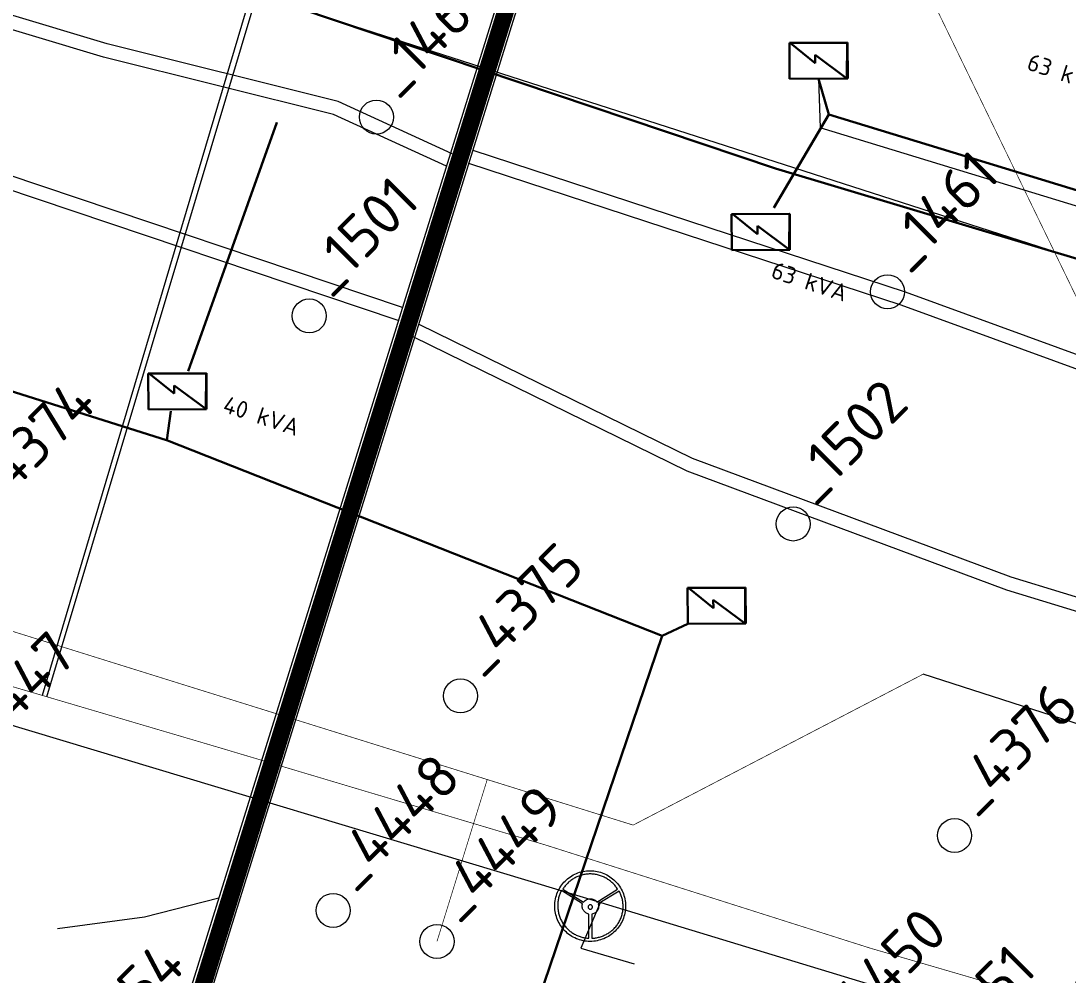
# Model space of a CAD drawing. Header units: millimetres. Extents: x 519 to 9564855, y -810 to 5021775.
# Drawn here: x 9536424 to 9536731.5, y 4998457.5 to 4998737.7 of the extents above; entities that cross this region are included whole.
import ezdxf

# ---------------------------------------------------------------- set-up
doc = ezdxf.new("R2010")
doc.units = ezdxf.units.MM
doc.header["$LTSCALE"] = 2
doc.header["$MEASUREMENT"] = 0
doc.linetypes.add('92051501$0$GROUND2', pattern=[35, 25, -10])
doc.linetypes.add('НЕПРЕРЫВНАЯ_ЛИНИЯ', pattern=[0])
for name, color, linetype in [('OilColl&Flowlines', 3, 'Continuous'), ('OLD WELLS(dr.bfr2000)', 24, 'Continuous'), ('ROAD_FIELD', 255, '92051501$0$GROUND2'), ('ROAD_GROUND', 9, 'Continuous')]:
    doc.layers.add(name, color=color, linetype=linetype)
for name, color, linetype, lineweight in [('SteamInjInfrastructure', 25, 'Continuous', 100), ('Электро', 1, 'Continuous', 30), ('Электроснаб', 1, 'Continuous', 18), ('Электроснабжене', 1, 'Continuous', 18)]:
    doc.layers.add(name, color=color, linetype=linetype, lineweight=lineweight)
doc.styles.add('92051501$0$STANDARD', font='simplex.shx')
doc.styles.add('Elect', font='isocpeur.ttf')
doc.styles.get("Standard").update_dxf_attribs({"font": 'isocpeur.ttf', "width": 0.5})
doc.linetypes.add('STM_LINE', pattern='A,0.5,-0.2,["S",92051501$0$STANDARD,S=0.1,R=0,X=-0.1,Y=-0.05],-0.05', length=0.75)
doc.linetypes.add('WTR_LINE', pattern='A,0.5,-0.2,["W",92051501$0$STANDARD,S=0.1,R=0,X=-0.1,Y=-0.05],-0.05', length=0.75)

msp = doc.modelspace()

# ---------------------------------------------------------------- linework, layer by layer
at = {"color": 5, "linetype": 'WTR_LINE', "lineweight": 0, "ltscale": 20}
for p, q in [((9536431.64963, 4998539.23295), (9536529.27572, 4998865.69129)), ((9536506.65587, 4998796.52124), (9536430.20938, 4998539.65219))]:
    msp.add_line(p, q, dxfattribs=at)
at = {"color": 5, "linetype": 'WTR_LINE', "lineweight": 0, "ltscale": 20, "const_width": 0.2}
msp.add_lwpolyline([(9536769.45, 4998437.42), (9536673.44, 4998465.42), (9536578.07, 4998495.72), (9536482.23, 4998524.33), (9536386.3, 4998552.62), (9536290.44, 4998581.15), (9536194.88, 4998610.76), (9536099.19, 4998639.91), (9536004.23, 4998671.67), (9535909.25, 4998703.38), (9535814.65, 4998736.46), (9535719.81, 4998768.66), (9535624.2, 4998798.1), (9535528.94, 4998828.78), (9535412.82, 4998866.08), (9535414.24, 4998871.19), (9535344.81, 4998893.18), (9535249.48, 4998923.38), (9535154.26, 4998953.94), (9535059.25, 4998985.18), (9534963.71, 4999014.73), (9534868.6, 4999045.64)], dxfattribs=at)
at = {"layer": 'OilColl&Flowlines', "lineweight": 0, "ltscale": 50}
msp.add_line((9536755.58106, 4998524.39846), (9536688.96127, 4998545.88806), dxfattribs=at)
at = {"layer": 'OilColl&Flowlines', "lineweight": 0}
msp.add_lwpolyline([(9536849.17394, 4998630.74739), (9536151.67459, 4998855.45405)], dxfattribs=at)
at = {"layer": 'OilColl&Flowlines', "lineweight": 0, "ltscale": 50, "const_width": 0.2}
for points in [[(9536731.6215, 4998448.45216), (9536771.92415, 4998578.34326), (9536678.54347, 4998770.89468), (9536701.35142, 4998844.81242)], [(9536688.96127, 4998545.88806), (9536603.80597, 4998501.56452), (9535792.34994, 4998754.93432)], [(9536546.2, 4998467.4), (9536560.95233, 4998514.94518), (9536560.95233, 4998514.94518), (9536560.95233, 4998514.94518)]]:
    msp.add_lwpolyline(points, dxfattribs=at)
at = {"layer": 'OLD WELLS(dr.bfr2000)', "lineweight": 0}
for centre in [(9536528.4, 4998709.5), (9536678.5, 4998658.2), (9536508.7, 4998651.1), (9536650.8, 4998590), (9536553.1, 4998539.5), (9536698.2, 4998498.5), (9536515.7, 4998476.5), (9536546.2, 4998467.4)]:
    msp.add_circle(centre, 5, dxfattribs=at)
at = {"layer": 'ROAD_FIELD', "lineweight": 0, "flags": 128}
msp.add_lwpolyline([(9536085.65285, 4998472.6109), (9536262.029, 4998461.004), (9536320.5, 4998461.001), (9536394.37621, 4998465.84952), (9536460.347, 4998474.612), (9536482.16848, 4998480.17333)], dxfattribs=at)
at = {"layer": 'ROAD_GROUND', "color": 8, "lineweight": 0, "const_width": 5}
msp.add_lwpolyline([(9536429.65617, 4998300.63449), (9536573.57172, 4998763.84392), (9536736.2056, 4999281.54979)], dxfattribs=at)
at = {"layer": 'ROAD_GROUND', "lineweight": 0}
for points in [[(9536436.31262, 4998312.59762), (9536576.437, 4998762.955), (9536657.037, 4999022.755)], [(9536550.68935, 4998698.67657), (9536517.14351, 4998714.05618), (9536449.32948, 4998730.99886), (9536389.88939, 4998748.93158), (9536328.89098, 4998772.1192), (9536276.37587, 4998793.86126), (9536234.47213, 4998810.56642), (9536177.53344, 4998820.733), (9536129.81305, 4998844.1662), (9536002.44911, 4998872.74853), (9535936.11277, 4998896.69996), (9535697.45964, 4998976.27686)], [(9536549.02233, 4998695.04049), (9536515.81387, 4998710.26542), (9536448.26641, 4998727.1415), (9536388.59947, 4998745.14267), (9536327.41494, 4998768.40104), (9536274.89461, 4998790.14563), (9536233.36867, 4998806.70018), (9536176.27589, 4998816.89428), (9536128.47507, 4998840.36698), (9536001.32751, 4998868.90075), (9535934.84749, 4998892.90535), (9535693.7251, 4998973.3056)], [(9536429.92232, 4998312.25505), (9536569.86409, 4998762.02554)], [(9537246.28835, 4998479.36404), (9537111.16669, 4998523.05271), (9536985.60301, 4998564.17684), (9536886.20172, 4998593.76937), (9536773.41785, 4998625.37086), (9536683.78849, 4998658.03845), (9536556.8115, 4998699.67425)], [(9537245.05776, 4998475.55804), (9537109.9289, 4998519.24904), (9536984.40962, 4998560.35862), (9536885.1225, 4998589.91771), (9536772.19158, 4998621.56041), (9536682.48011, 4998654.25792), (9536555.56519, 4998695.87337)], [(9536536.11638, 4998653.56097), (9536419.6412, 4998692.73388)], [(9536534.84128, 4998649.76964), (9536418.3661, 4998688.94255)], [(9536540.86992, 4998648.64302), (9536621.15058, 4998609.29388), (9536714.7013, 4998574.45099), (9536883.7923, 4998522.75471), (9537028.6374, 4998473.55493), (9537111.94851, 4998445.9571), (9537214.41628, 4998404.28051)], [(9536539.10944, 4998645.05126), (9536619.56839, 4998605.61473), (9536713.41736, 4998570.66077), (9536882.56402, 4998518.94746), (9537027.37957, 4998469.75785), (9537110.56456, 4998442.20179), (9537212.90925, 4998400.57526)]]:
    msp.add_lwpolyline(points, dxfattribs=at)
at = {"layer": 'SteamInjInfrastructure', "color": 6, "linetype": 'STM_LINE', "lineweight": 0, "ltscale": 15}
for p, q in [((9536592.18592, 4998479.38252, 0), (9536324.48887, 4998559.9923, 0)), ((9536586.66311, 4998487.14672), (9536587.13052, 4998487.35446)), ((9536587.13052, 4998487.35446), (9536587.59792, 4998487.54142)), ((9536587.59792, 4998487.54142), (9536588.08609, 4998487.70761)), ((9536588.08609, 4998487.70761), (9536588.57427, 4998487.84263)), ((9536588.57427, 4998487.84263), (9536589.08322, 4998487.96728)), ((9536589.08322, 4998487.96728), (9536589.59217, 4998488.05037)), ((9536589.59217, 4998488.05037), (9536590.1115, 4998488.12308)), ((9536590.1115, 4998488.12308), (9536590.64122, 4998488.16462)), ((9536590.64122, 4998488.16462), (9536591.18133, 4998488.17501)), ((9536591.18133, 4998488.17501), (9536591.71105, 4998488.16462)), ((9536591.71105, 4998488.16462), (9536592.23039, 4998488.12308)), ((9536592.23039, 4998488.12308), (9536592.74973, 4998488.05037)), ((9536592.74973, 4998488.05037), (9536593.25867, 4998487.96728)), ((9536593.25867, 4998487.96728), (9536593.75724, 4998487.84263)), ((9536593.75724, 4998487.84263), (9536594.24541, 4998487.70761)), ((9536594.24541, 4998487.70761), (9536594.73359, 4998487.54142)), ((9536594.73359, 4998487.54142), (9536595.20099, 4998487.35446)), ((9536595.20099, 4998487.35446), (9536595.658, 4998487.14672)), ((9536582.85119, 4998483.99955), (9536583.15241, 4998484.39425)), ((9536583.15241, 4998484.39425), (9536583.48478, 4998484.76817)), ((9536583.48478, 4998484.76817), (9536583.82754, 4998485.1317)), ((9536583.82754, 4998485.1317), (9536584.19108, 4998485.47446)), ((9536584.19108, 4998485.47446), (9536584.565, 4998485.79645)), ((9536584.41024, 4998484.35055, 0), (9536584.21288, 4998484.14283, 0)), ((9536584.61798, 4998484.55828, 0), (9536584.41024, 4998484.35055, 0)), ((9536584.565, 4998485.79645), (9536584.95969, 4998486.10805)), ((9536584.83611, 4998484.76601, 0), (9536584.61798, 4998484.55828, 0)), ((9536585.05423, 4998484.95296, 0), (9536584.83611, 4998484.76601, 0)), ((9536584.95969, 4998486.10805), (9536585.36477, 4998486.39888)), ((9536585.28275, 4998485.13991, 0), (9536585.05423, 4998484.95296, 0)), ((9536585.51126, 4998485.32687, 0), (9536585.28275, 4998485.13991, 0)), ((9536585.36477, 4998486.39888), (9536585.78024, 4998486.66894)), ((9536585.75016, 4998485.49304, 0), (9536585.51126, 4998485.32687, 0)), ((9536585.99945, 4998485.65922, 0), (9536585.75016, 4998485.49304, 0)), ((9536585.78024, 4998486.66894), (9536586.21648, 4998486.91822)), ((9536586.24874, 4998485.8254, 0), (9536585.99945, 4998485.65922, 0)), ((9536586.21648, 4998486.91822), (9536586.66311, 4998487.14672)), ((9536586.50841, 4998485.97081, 0), (9536586.24874, 4998485.8254, 0)), ((9536586.76808, 4998486.11621, 0), (9536586.50841, 4998485.97081, 0)), ((9536587.03814, 4998486.25123, 0), (9536586.76808, 4998486.11621, 0)), ((9536587.3082, 4998486.37586, 0), (9536587.03814, 4998486.25123, 0)), ((9536587.57826, 4998486.50049, 0), (9536587.3082, 4998486.37586, 0)), ((9536587.85871, 4998486.61473, 0), (9536587.57826, 4998486.50049, 0)), ((9536588.14954, 4998486.7082, 0), (9536587.85871, 4998486.61473, 0)), ((9536588.42998, 4998486.80167, 0), (9536588.14954, 4998486.7082, 0)), ((9536588.7312, 4998486.89514, 0), (9536588.42998, 4998486.80167, 0)), ((9536589.02203, 4998486.96784, 0), (9536588.7312, 4998486.89514, 0)), ((9536589.32325, 4998487.03015, 0), (9536589.02203, 4998486.96784, 0)), ((9536589.62446, 4998487.08207, 0), (9536589.32325, 4998487.03015, 0)), ((9536589.92568, 4998487.13399, 0), (9536589.62446, 4998487.08207, 0)), ((9536590.23728, 4998487.16514, 0), (9536589.92568, 4998487.13399, 0)), ((9536590.54889, 4998487.19629, 0), (9536590.23728, 4998487.16514, 0)), ((9536590.86049, 4998487.20666, 0), (9536590.54889, 4998487.19629, 0)), ((9536591.17209, 4998487.21704, 0), (9536590.86049, 4998487.20666, 0)), ((9536591.48369, 4998487.20664, 0), (9536591.17209, 4998487.21704, 0)), ((9536591.79529, 4998487.19624, 0), (9536591.48369, 4998487.20664, 0)), ((9536592.10689, 4998487.16507, 0), (9536591.79529, 4998487.19624, 0)), ((9536592.4081, 4998487.1339, 0), (9536592.10689, 4998487.16507, 0)), ((9536592.7197, 4998487.08196, 0), (9536592.4081, 4998487.1339, 0)), ((9536593.02092, 4998487.01962, 0), (9536592.7197, 4998487.08196, 0)), ((9536593.32213, 4998486.95729, 0), (9536593.02092, 4998487.01962, 0)), ((9536593.62334, 4998486.87419, 0), (9536593.32213, 4998486.95729, 0)), ((9536593.91416, 4998486.79108, 0), (9536593.62334, 4998486.87419, 0)), ((9536594.20499, 4998486.69759, 0), (9536593.91416, 4998486.79108, 0)), ((9536594.49581, 4998486.59372, 0), (9536594.20499, 4998486.69759, 0)), ((9536594.77625, 4998486.47945, 0), (9536594.49581, 4998486.59372, 0)), ((9536595.05669, 4998486.3548, 0), (9536594.77625, 4998486.47945, 0)), ((9536595.33712, 4998486.23015, 0), (9536595.05669, 4998486.3548, 0)), ((9536595.60717, 4998486.08473, 0), (9536595.33712, 4998486.23015, 0)), ((9536595.87722, 4998485.9393, 0), (9536595.60717, 4998486.08473, 0)), ((9536595.658, 4998487.14672), (9536596.10463, 4998486.91822)), ((9536596.13688, 4998485.79388, 0), (9536595.87722, 4998485.9393, 0)), ((9536596.10463, 4998486.91822), (9536596.54087, 4998486.66894)), ((9536596.39655, 4998485.62768, 0), (9536596.13688, 4998485.79388, 0)), ((9536596.64582, 4998485.46149, 0), (9536596.39655, 4998485.62768, 0)), ((9536596.54087, 4998486.66894), (9536596.96673, 4998486.39888)), ((9536596.88471, 4998485.2849, 0), (9536596.64582, 4998485.46149, 0)), ((9536597.1236, 4998485.10832, 0), (9536596.88471, 4998485.2849, 0)), ((9536596.96673, 4998486.39888), (9536597.37181, 4998486.10805)), ((9536597.36248, 4998484.92135, 0), (9536597.1236, 4998485.10832, 0)), ((9536597.5806, 4998484.72399, 0), (9536597.36248, 4998484.92135, 0)), ((9536597.37181, 4998486.10805), (9536597.76651, 4998485.79645)), ((9536597.79871, 4998484.52664, 0), (9536597.5806, 4998484.72399, 0)), ((9536597.76651, 4998485.79645), (9536598.14043, 4998485.47446)), ((9536598.00644, 4998484.3189, 0), (9536597.79871, 4998484.52664, 0)), ((9536598.21416, 4998484.11116, 0), (9536598.00644, 4998484.3189, 0)), ((9536598.14043, 4998485.47446), (9536598.50396, 4998485.1317)), ((9536598.50396, 4998485.1317), (9536598.84672, 4998484.76817)), ((9536598.84672, 4998484.76817), (9536599.1791, 4998484.39425)), ((9536599.1791, 4998484.39425), (9536599.4907, 4998483.99955)), ((9536581.26202, 4998480.87315), (9536581.41782, 4998481.35094)), ((9536581.41782, 4998481.35094), (9536581.60479, 4998481.82873)), ((9536581.60479, 4998481.82873), (9536581.81252, 4998482.28574)), ((9536581.81252, 4998482.28574), (9536582.04103, 4998482.73237)), ((9536582.04103, 4998482.73237), (9536582.29031, 4998483.16861)), ((9536582.26953, 4998481.31978), (9536582.16567, 4998481.04973)), ((9536582.3734, 4998481.57945), (9536582.26953, 4998481.31978)), ((9536582.29031, 4998483.16861), (9536582.56036, 4998483.59447)), ((9536582.48766, 4998481.83912), (9536582.3734, 4998481.57945)), ((9536582.6123, 4998482.0884), (9536582.48766, 4998481.83912)), ((9536582.56036, 4998483.59447), (9536582.85119, 4998483.99955)), ((9536582.74732, 4998482.33768), (9536582.6123, 4998482.0884)), ((9536588.94819, 4998478.44266), (9536582.74732, 4998482.33768)), ((9536583.32997, 4998483.00032, 0), (9536583.17416, 4998482.75105, 0)), ((9536583.17416, 4998482.75105, 0), (9536589.26063, 4998478.9389, 0)), ((9536583.48578, 4998483.23921, 0), (9536583.32997, 4998483.00032, 0)), ((9536583.66236, 4998483.46771, 0), (9536583.48578, 4998483.23921, 0)), ((9536583.83894, 4998483.69621, 0), (9536583.66236, 4998483.46771, 0)), ((9536584.02591, 4998483.92471, 0), (9536583.83894, 4998483.69621, 0)), ((9536584.21288, 4998484.14283, 0), (9536584.02591, 4998483.92471, 0)), ((9536593.15565, 4998478.93876, 0), (9536599.2424, 4998482.75046, 0)), ((9536599.73998, 4998482.12994), (9536593.57028, 4998478.44266)), ((9536598.40112, 4998483.89303, 0), (9536598.21416, 4998484.11116, 0)), ((9536598.58807, 4998483.6749, 0), (9536598.40112, 4998483.89303, 0)), ((9536598.76464, 4998483.44639, 0), (9536598.58807, 4998483.6749, 0)), ((9536598.93081, 4998483.21787, 0), (9536598.76464, 4998483.44639, 0)), ((9536599.09699, 4998482.98936, 0), (9536598.93081, 4998483.21787, 0)), ((9536599.2424, 4998482.75046, 0), (9536599.09699, 4998482.98936, 0)), ((9536599.4907, 4998483.99955), (9536599.78153, 4998483.59447)), ((9536599.87501, 4998481.88066), (9536599.73998, 4998482.12994)), ((9536599.78153, 4998483.59447), (9536600.05158, 4998483.16861)), ((9536599.99965, 4998481.62099), (9536599.87501, 4998481.88066)), ((9536600.1139, 4998481.35094), (9536599.99965, 4998481.62099)), ((9536600.05158, 4998483.16861), (9536600.30086, 4998482.73237)), ((9536600.22816, 4998481.09127), (9536600.1139, 4998481.35094)), ((9536600.30086, 4998482.73237), (9536600.52937, 4998482.28574)), ((9536600.52937, 4998482.28574), (9536600.74749, 4998481.82873)), ((9536600.74749, 4998481.82873), (9536600.93445, 4998481.35094)), ((9536600.93445, 4998481.35094), (9536601.10064, 4998480.87315)), ((9536580.79462, 4998477.7883), (9536580.80501, 4998478.31802)), ((9536580.80501, 4998478.31802), (9536580.84656, 4998478.84774)), ((9536580.84656, 4998478.84774), (9536580.90888, 4998479.36708)), ((9536580.90888, 4998479.36708), (9536581.00236, 4998479.87603)), ((9536581.00236, 4998479.87603), (9536581.11661, 4998480.37459)), ((9536581.11661, 4998480.37459), (9536581.26202, 4998480.87315)), ((9536581.66711, 4998478.45305), (9536581.65672, 4998478.15183)), ((9536581.65672, 4998478.15183), (9536581.65672, 4998477.85062)), ((9536581.68788, 4998478.75426), (9536581.66711, 4998478.45305)), ((9536581.71904, 4998479.05548), (9536581.68788, 4998478.75426)), ((9536581.7502, 4998479.34631), (9536581.71904, 4998479.05548)), ((9536581.80213, 4998479.63713), (9536581.7502, 4998479.34631)), ((9536581.85407, 4998479.92796), (9536581.80213, 4998479.63713)), ((9536581.91639, 4998480.2084), (9536581.85407, 4998479.92796)), ((9536581.98909, 4998480.49923), (9536581.91639, 4998480.2084)), ((9536582.07219, 4998480.76928), (9536581.98909, 4998480.49923)), ((9536582.16567, 4998481.04973), (9536582.07219, 4998480.76928)), ((9536594.16084, 4998478.78346, 0), (9536588.48541, 4998465.38265, 0)), ((9536588.83394, 4998477.93371), (9536588.87548, 4998478.18299)), ((9536588.87548, 4998478.18299), (9536588.94819, 4998478.44266)), ((9536589.26063, 4998478.9389, 0), (9536589.46837, 4998479.18817, 0)), ((9536589.46837, 4998479.18817, 0), (9536589.70728, 4998479.40629, 0)), ((9536589.70728, 4998479.40629, 0), (9536589.96695, 4998479.58285, 0)), ((9536589.96695, 4998479.58285, 0), (9536590.22662, 4998479.71787, 0)), ((9536590.22662, 4998479.71787, 0), (9536590.50707, 4998479.81134, 0)), ((9536590.50707, 4998479.81134, 0), (9536590.7979, 4998479.88404, 0)), ((9536590.7979, 4998479.88404, 0), (9536591.08873, 4998479.91518, 0)), ((9536590.95364, 4998478.11829, 0), (9536590.84977, 4998478.05597, 0)), ((9536591.07828, 4998478.15983, 0), (9536590.95364, 4998478.11829, 0)), ((9536591.21331, 4998478.17021, 0), (9536591.07828, 4998478.15983, 0)), ((9536591.08873, 4998479.91518, 0), (9536591.37956, 4998479.91517, 0)), ((9536591.34833, 4998478.15982, 0), (9536591.21331, 4998478.17021, 0)), ((9536591.46258, 4998478.11827, 0), (9536591.34833, 4998478.15982, 0)), ((9536591.37956, 4998479.91517, 0), (9536591.66, 4998479.884, 0)), ((9536591.57684, 4998478.05595, 0), (9536591.46258, 4998478.11827, 0)), ((9536591.66, 4998479.884, 0), (9536591.94043, 4998479.82167, 0)), ((9536591.94043, 4998479.82167, 0), (9536592.2001, 4998479.73857, 0)), ((9536877.38276, 4998392.8721, 0), (9536592.18592, 4998479.38252, 0)), ((9536592.2001, 4998479.73857, 0), (9536592.43899, 4998479.62431, 0)), ((9536592.43899, 4998479.62431, 0), (9536592.66749, 4998479.48927, 0)), ((9536592.66749, 4998479.48927, 0), (9536592.85445, 4998479.32308, 0)), ((9536592.85445, 4998479.32308, 0), (9536593.02063, 4998479.1465, 0)), ((9536593.02063, 4998479.1465, 0), (9536593.15565, 4998478.93876, 0)), ((9536593.57028, 4998478.44266), (9536593.6326, 4998478.17261)), ((9536593.6326, 4998478.17261), (9536593.66376, 4998477.90255)), ((9536600.32164, 4998480.82122), (9536600.22816, 4998481.09127)), ((9536600.41512, 4998480.54078), (9536600.32164, 4998480.82122)), ((9536600.49821, 4998480.26034), (9536600.41512, 4998480.54078)), ((9536600.57092, 4998479.97989), (9536600.49821, 4998480.26034)), ((9536600.64363, 4998479.69945), (9536600.57092, 4998479.97989)), ((9536600.69556, 4998479.40863), (9536600.64363, 4998479.69945)), ((9536600.74749, 4998479.12818), (9536600.69556, 4998479.40863)), ((9536600.77865, 4998478.83736), (9536600.74749, 4998479.12818)), ((9536600.80981, 4998478.53614), (9536600.77865, 4998478.83736)), ((9536600.83059, 4998478.24531), (9536600.80981, 4998478.53614)), ((9536600.85136, 4998477.95449), (9536600.83059, 4998478.24531)), ((9536601.10064, 4998480.87315), (9536601.23567, 4998480.37459)), ((9536601.23567, 4998480.37459), (9536601.34992, 4998479.87603)), ((9536601.34992, 4998479.87603), (9536601.4434, 4998479.36708)), ((9536601.4434, 4998479.36708), (9536601.51611, 4998478.84774)), ((9536601.51611, 4998478.84774), (9536601.55766, 4998478.31802)), ((9536601.55766, 4998478.31802), (9536601.56804, 4998477.7883)), ((9536580.80501, 4998477.24819), (9536580.79462, 4998477.7883)), ((9536580.84656, 4998476.71847), (9536580.80501, 4998477.24819)), ((9536580.90888, 4998476.19913), (9536580.84656, 4998476.71847)), ((9536581.00236, 4998475.69018), (9536580.90888, 4998476.19913)), ((9536581.11661, 4998475.19162), (9536581.00236, 4998475.69018)), ((9536581.26202, 4998474.69306), (9536581.11661, 4998475.19162)), ((9536581.65672, 4998477.85062), (9536581.66711, 4998477.5494)), ((9536581.66711, 4998477.5494), (9536581.68788, 4998477.24819)), ((9536581.68788, 4998477.24819), (9536581.70865, 4998476.93659)), ((9536581.70865, 4998476.93659), (9536581.7502, 4998476.63537)), ((9536581.7502, 4998476.63537), (9536581.79175, 4998476.33416)), ((9536581.79175, 4998476.33416), (9536581.85407, 4998476.03294)), ((9536581.85407, 4998476.03294), (9536581.91639, 4998475.73173)), ((9536581.91639, 4998475.73173), (9536581.98909, 4998475.43052)), ((9536581.98909, 4998475.43052), (9536582.07219, 4998475.1293)), ((9536582.07219, 4998475.1293), (9536582.16567, 4998474.83847)), ((9536588.82355, 4998477.68443), (9536588.83394, 4998477.93371)), ((9536588.84432, 4998477.43515), (9536588.82355, 4998477.68443)), ((9536588.89626, 4998477.19626), (9536588.84432, 4998477.43515)), ((9536588.96896, 4998476.96775), (9536588.89626, 4998477.19626)), ((9536589.07283, 4998476.74963), (9536588.96896, 4998476.96775)), ((9536589.19747, 4998476.54189), (9536589.07283, 4998476.74963)), ((9536589.3325, 4998476.34455), (9536589.19747, 4998476.54189)), ((9536589.49869, 4998476.15759), (9536589.3325, 4998476.34455)), ((9536589.67526, 4998475.9914), (9536589.49869, 4998476.15759)), ((9536589.87261, 4998475.8356), (9536589.67526, 4998475.9914)), ((9536590.08034, 4998475.70057), (9536589.87261, 4998475.8356)), ((9536590.30885, 4998475.57593), (9536590.08034, 4998475.70057)), ((9536590.53736, 4998475.48245), (9536590.30885, 4998475.57593)), ((9536590.77625, 4998475.39936), (9536590.53736, 4998475.48245)), ((9536590.56931, 4998477.6509, 0), (9536590.55892, 4998477.51587, 0)), ((9536590.55892, 4998477.51587, 0), (9536590.5693, 4998477.38085, 0)), ((9536590.5693, 4998477.38085, 0), (9536590.61084, 4998477.26659, 0)), ((9536590.61086, 4998477.77554, 0), (9536590.56931, 4998477.6509, 0)), ((9536590.61084, 4998477.26659, 0), (9536590.67316, 4998477.15233, 0)), ((9536590.67319, 4998477.8794, 0), (9536590.61086, 4998477.77554, 0)), ((9536590.67316, 4998477.15233, 0), (9536590.74586, 4998477.05885, 0)), ((9536590.7459, 4998477.98327, 0), (9536590.67319, 4998477.8794, 0)), ((9536590.74586, 4998477.05885, 0), (9536590.84973, 4998476.97575, 0)), ((9536590.84977, 4998478.05597, 0), (9536590.7459, 4998477.98327, 0)), ((9536590.77625, 4998468.33639), (9536590.77625, 4998475.39936)), ((9536590.84973, 4998476.97575, 0), (9536590.95359, 4998476.92382, 0)), ((9536590.95359, 4998476.92382, 0), (9536591.07823, 4998476.88227, 0)), ((9536591.07823, 4998476.88227, 0), (9536591.21326, 4998476.87187, 0)), ((9536591.21326, 4998476.87187, 0), (9536591.34829, 4998476.88226, 0)), ((9536591.34829, 4998476.88226, 0), (9536591.46254, 4998476.9238, 0)), ((9536591.46254, 4998476.9238, 0), (9536591.5768, 4998476.97573, 0)), ((9536591.5768, 4998476.97573, 0), (9536591.67028, 4998477.05882, 0)), ((9536591.67031, 4998477.98324, 0), (9536591.57684, 4998478.05595, 0)), ((9536591.94995, 4998475.46168), (9536591.66951, 4998475.39936)), ((9536591.66951, 4998475.39936), (9536591.66951, 4998468.33639)), ((9536591.67028, 4998477.05882, 0), (9536591.75338, 4998477.1523, 0)), ((9536591.7534, 4998477.87937, 0), (9536591.67031, 4998477.98324, 0)), ((9536591.75338, 4998477.1523, 0), (9536591.80531, 4998477.26655, 0)), ((9536591.80533, 4998477.7755, 0), (9536591.7534, 4998477.87937, 0)), ((9536591.80531, 4998477.26655, 0), (9536591.84687, 4998477.3808, 0)), ((9536591.84688, 4998477.65086, 0), (9536591.80533, 4998477.7755, 0)), ((9536591.84687, 4998477.3808, 0), (9536591.85726, 4998477.51583, 0)), ((9536591.85726, 4998477.51583, 0), (9536591.84688, 4998477.65086, 0)), ((9536592.20962, 4998475.55516), (9536591.94995, 4998475.46168)), ((9536592.44851, 4998475.65902), (9536592.20962, 4998475.55516)), ((9536592.66663, 4998475.78366), (9536592.44851, 4998475.65902)), ((9536592.86398, 4998475.93946), (9536592.66663, 4998475.78366)), ((9536593.04055, 4998476.09527), (9536592.86398, 4998475.93946)), ((9536593.20674, 4998476.28223), (9536593.04055, 4998476.09527)), ((9536593.34177, 4998476.47957), (9536593.20674, 4998476.28223)), ((9536593.44564, 4998476.68731), (9536593.34177, 4998476.47957)), ((9536593.53912, 4998476.90543), (9536593.44564, 4998476.68731)), ((9536593.60144, 4998477.14432), (9536593.53912, 4998476.90543)), ((9536593.64298, 4998477.3936), (9536593.60144, 4998477.14432)), ((9536593.66376, 4998477.64288), (9536593.64298, 4998477.3936)), ((9536593.66376, 4998477.90255), (9536593.66376, 4998477.64288)), ((9536600.44628, 4998474.9735), (9536600.52937, 4998475.26433)), ((9536600.52937, 4998475.26433), (9536600.60208, 4998475.56554)), ((9536600.60208, 4998475.56554), (9536600.67479, 4998475.86676)), ((9536600.67479, 4998475.86676), (9536600.72672, 4998476.15759)), ((9536600.72672, 4998476.15759), (9536600.76827, 4998476.4588)), ((9536600.76827, 4998476.4588), (9536600.79943, 4998476.76001)), ((9536600.79943, 4998476.76001), (9536600.83059, 4998477.06123)), ((9536600.83059, 4998477.06123), (9536600.84097, 4998477.35206)), ((9536600.84097, 4998477.35206), (9536600.85136, 4998477.65327)), ((9536600.85136, 4998477.65327), (9536600.85136, 4998477.95449)), ((9536601.23567, 4998475.19162), (9536601.10064, 4998474.69306)), ((9536601.34992, 4998475.69018), (9536601.23567, 4998475.19162)), ((9536601.4434, 4998476.19913), (9536601.34992, 4998475.69018)), ((9536601.51611, 4998476.71847), (9536601.4434, 4998476.19913)), ((9536601.55766, 4998477.24819), (9536601.51611, 4998476.71847)), ((9536601.56804, 4998477.7883), (9536601.55766, 4998477.24819)), ((9536581.41782, 4998474.20488), (9536581.26202, 4998474.69306)), ((9536581.60479, 4998473.73748), (9536581.41782, 4998474.20488)), ((9536581.81252, 4998473.28047), (9536581.60479, 4998473.73748)), ((9536582.04103, 4998472.83384), (9536581.81252, 4998473.28047)), ((9536582.29031, 4998472.3976), (9536582.04103, 4998472.83384)), ((9536582.16567, 4998474.83847), (9536582.26953, 4998474.54765)), ((9536582.26953, 4998474.54765), (9536582.38379, 4998474.25682)), ((9536582.56036, 4998471.97174), (9536582.29031, 4998472.3976)), ((9536582.38379, 4998474.25682), (9536582.50843, 4998473.96599)), ((9536582.50843, 4998473.96599), (9536582.64346, 4998473.68555)), ((9536582.85119, 4998471.56666), (9536582.56036, 4998471.97174)), ((9536582.64346, 4998473.68555), (9536582.78887, 4998473.40511)), ((9536582.78887, 4998473.40511), (9536582.94467, 4998473.12467)), ((9536582.94467, 4998473.12467), (9536583.10047, 4998472.85461)), ((9536583.10047, 4998472.85461), (9536583.27705, 4998472.59494)), ((9536583.27705, 4998472.59494), (9536583.44323, 4998472.33528)), ((9536583.44323, 4998472.33528), (9536583.63019, 4998472.08599)), ((9536583.63019, 4998472.08599), (9536583.82754, 4998471.8471)), ((9536598.68054, 4998471.70169), (9536598.87788, 4998471.94058)), ((9536598.87788, 4998471.94058), (9536599.06485, 4998472.17948)), ((9536599.06485, 4998472.17948), (9536599.25181, 4998472.42876)), ((9536599.25181, 4998472.42876), (9536599.41799, 4998472.68842)), ((9536599.41799, 4998472.68842), (9536599.58418, 4998472.95848)), ((9536599.78153, 4998471.97174), (9536599.4907, 4998471.56666)), ((9536599.58418, 4998472.95848), (9536599.73998, 4998473.23892)), ((9536599.73998, 4998473.23892), (9536599.8854, 4998473.51936)), ((9536600.05158, 4998472.3976), (9536599.78153, 4998471.97174)), ((9536599.8854, 4998473.51936), (9536600.02042, 4998473.81019)), ((9536600.02042, 4998473.81019), (9536600.14506, 4998474.09063)), ((9536600.30086, 4998472.83384), (9536600.05158, 4998472.3976)), ((9536600.14506, 4998474.09063), (9536600.24893, 4998474.38146)), ((9536600.24893, 4998474.38146), (9536600.3528, 4998474.68267)), ((9536600.52937, 4998473.28047), (9536600.30086, 4998472.83384)), ((9536600.3528, 4998474.68267), (9536600.44628, 4998474.9735)), ((9536600.74749, 4998473.73748), (9536600.52937, 4998473.28047)), ((9536600.93445, 4998474.20488), (9536600.74749, 4998473.73748)), ((9536601.10064, 4998474.69306), (9536600.93445, 4998474.20488)), ((9536583.15241, 4998471.17196), (9536582.85119, 4998471.56666)), ((9536583.48478, 4998470.79804), (9536583.15241, 4998471.17196)), ((9536583.82754, 4998470.43451), (9536583.48478, 4998470.79804)), ((9536583.82754, 4998471.8471), (9536584.02489, 4998471.60821)), ((9536584.19108, 4998470.09175), (9536583.82754, 4998470.43451)), ((9536584.02489, 4998471.60821), (9536584.22224, 4998471.3797)), ((9536584.565, 4998469.76976), (9536584.19108, 4998470.09175)), ((9536584.22224, 4998471.3797), (9536584.44036, 4998471.16158)), ((9536584.44036, 4998471.16158), (9536584.64809, 4998470.95384)), ((9536584.95969, 4998469.45816), (9536584.565, 4998469.76976)), ((9536584.64809, 4998470.95384), (9536584.8766, 4998470.74611)), ((9536584.8766, 4998470.74611), (9536585.10511, 4998470.54876)), ((9536585.36477, 4998469.16733), (9536584.95969, 4998469.45816)), ((9536585.10511, 4998470.54876), (9536585.344, 4998470.3618)), ((9536585.344, 4998470.3618), (9536585.5829, 4998470.17484)), ((9536585.78024, 4998468.89727), (9536585.36477, 4998469.16733)), ((9536585.5829, 4998470.17484), (9536585.82179, 4998470.00865)), ((9536586.21648, 4998468.64799), (9536585.78024, 4998468.89727)), ((9536585.82179, 4998470.00865), (9536586.07107, 4998469.84247)), ((9536586.07107, 4998469.84247), (9536586.33074, 4998469.68666)), ((9536586.33074, 4998469.68666), (9536586.58002, 4998469.53086)), ((9536586.58002, 4998469.53086), (9536586.85007, 4998469.39584)), ((9536586.85007, 4998469.39584), (9536587.10974, 4998469.26081)), ((9536587.10974, 4998469.26081), (9536587.3798, 4998469.13617)), ((9536587.3798, 4998469.13617), (9536587.64985, 4998469.02192)), ((9536587.64985, 4998469.02192), (9536587.93029, 4998468.91805)), ((9536587.93029, 4998468.91805), (9536588.20035, 4998468.81418)), ((9536594.19348, 4998468.77263), (9536594.47392, 4998468.86611)), ((9536594.47392, 4998468.86611), (9536594.75436, 4998468.96998)), ((9536594.75436, 4998468.96998), (9536595.02442, 4998469.07385)), ((9536595.02442, 4998469.07385), (9536595.29447, 4998469.19849)), ((9536595.29447, 4998469.19849), (9536595.56452, 4998469.32313)), ((9536595.56452, 4998469.32313), (9536595.83458, 4998469.45816)), ((9536595.83458, 4998469.45816), (9536596.09425, 4998469.60357)), ((9536596.09425, 4998469.60357), (9536596.35391, 4998469.74898)), ((9536596.54087, 4998468.89727), (9536596.10463, 4998468.64799)), ((9536596.35391, 4998469.74898), (9536596.61358, 4998469.91517)), ((9536596.96673, 4998469.16733), (9536596.54087, 4998468.89727)), ((9536596.61358, 4998469.91517), (9536596.86286, 4998470.08136)), ((9536596.86286, 4998470.08136), (9536597.11214, 4998470.25793)), ((9536597.37181, 4998469.45816), (9536596.96673, 4998469.16733)), ((9536597.11214, 4998470.25793), (9536597.35104, 4998470.43451)), ((9536597.35104, 4998470.43451), (9536597.58993, 4998470.63186)), ((9536597.76651, 4998469.76976), (9536597.37181, 4998469.45816)), ((9536597.58993, 4998470.63186), (9536597.81844, 4998470.8292)), ((9536598.14043, 4998470.09175), (9536597.76651, 4998469.76976)), ((9536597.81844, 4998470.8292), (9536598.04695, 4998471.03694)), ((9536598.04695, 4998471.03694), (9536598.26507, 4998471.24467)), ((9536598.50396, 4998470.43451), (9536598.14043, 4998470.09175)), ((9536598.26507, 4998471.24467), (9536598.4728, 4998471.47318)), ((9536598.4728, 4998471.47318), (9536598.68054, 4998471.70169)), ((9536598.84672, 4998470.79804), (9536598.50396, 4998470.43451)), ((9536599.1791, 4998471.17196), (9536598.84672, 4998470.79804)), ((9536599.4907, 4998471.56666), (9536599.1791, 4998471.17196)), ((9536586.66311, 4998468.41949), (9536586.21648, 4998468.64799)), ((9536587.13052, 4998468.21175), (9536586.66311, 4998468.41949)), ((9536587.59792, 4998468.02479), (9536587.13052, 4998468.21175)), ((9536588.08609, 4998467.86899), (9536587.59792, 4998468.02479)), ((9536588.57427, 4998467.72358), (9536588.08609, 4998467.86899)), ((9536588.20035, 4998468.81418), (9536588.48079, 4998468.73109)), ((9536588.48079, 4998468.73109), (9536588.77162, 4998468.64799)), ((9536589.08322, 4998467.60932), (9536588.57427, 4998467.72358)), ((9536588.77162, 4998468.64799), (9536589.05206, 4998468.57529)), ((9536589.05206, 4998468.57529), (9536589.3325, 4998468.51297)), ((9536589.59217, 4998467.51584), (9536589.08322, 4998467.60932)), ((9536589.3325, 4998468.51297), (9536589.62333, 4998468.46103)), ((9536590.1115, 4998467.45352), (9536589.59217, 4998467.51584)), ((9536589.62333, 4998468.46103), (9536589.91415, 4998468.4091)), ((9536589.91415, 4998468.4091), (9536590.19459, 4998468.37794)), ((9536590.64122, 4998467.41198), (9536590.1115, 4998467.45352)), ((9536590.19459, 4998468.37794), (9536590.48542, 4998468.35717)), ((9536590.48542, 4998468.35717), (9536590.77625, 4998468.33639)), ((9536591.18133, 4998467.40159), (9536590.64122, 4998467.41198)), ((9536591.71105, 4998467.41198), (9536591.18133, 4998467.40159)), ((9536591.66951, 4998468.33639), (9536591.94995, 4998468.34678)), ((9536592.23039, 4998467.45352), (9536591.71105, 4998467.41198)), ((9536591.94995, 4998468.34678), (9536592.23039, 4998468.36755)), ((9536592.23039, 4998468.36755), (9536592.51083, 4998468.39871)), ((9536592.74973, 4998467.51584), (9536592.23039, 4998467.45352)), ((9536592.51083, 4998468.39871), (9536592.79127, 4998468.44026)), ((9536593.25867, 4998467.60932), (9536592.74973, 4998467.51584)), ((9536592.79127, 4998468.44026), (9536593.07171, 4998468.49219)), ((9536593.07171, 4998468.49219), (9536593.35215, 4998468.54413)), ((9536593.75724, 4998467.72358), (9536593.25867, 4998467.60932)), ((9536593.35215, 4998468.54413), (9536593.6326, 4998468.61683)), ((9536593.6326, 4998468.61683), (9536593.91304, 4998468.68954)), ((9536594.24541, 4998467.86899), (9536593.75724, 4998467.72358)), ((9536593.91304, 4998468.68954), (9536594.19348, 4998468.77263)), ((9536594.73359, 4998468.02479), (9536594.24541, 4998467.86899)), ((9536595.20099, 4998468.21175), (9536594.73359, 4998468.02479)), ((9536595.658, 4998468.41949), (9536595.20099, 4998468.21175)), ((9536596.10463, 4998468.64799), (9536595.658, 4998468.41949))]:
    msp.add_line(p, q, dxfattribs=at)
at = {"layer": 'SteamInjInfrastructure', "color": 6, "linetype": 'НЕПРЕРЫВНАЯ_ЛИНИЯ', "lineweight": 0, "ltscale": 15}
msp.add_line((9536588.48541, 4998465.38265, 0), (9536604.08524, 4998460.78209, 0), dxfattribs=at)
at = {"layer": 'Электро'}
for p, q in [((9536645.62099, 4998694.36219, 0), (9535952.86743, 4998928.28055, 0)), ((9536649.68985, 4998731.28271), (9536666.73829, 4998731.38705)), ((9536649.75456, 4998720.71036), (9536649.68985, 4998731.28271)), ((9536666.64103, 4998731.2886), (9536650.04543, 4998731.18703)), ((9536650.04543, 4998731.18703), (9536657.25721, 4998725.3598)), ((9536666.56734, 4998720.84614), (9536666.64103, 4998731.2886)), ((9536666.73829, 4998731.38705), (9536666.80299, 4998720.8147)), ((9536657.25721, 4998725.3598), (9536657.24268, 4998727.73503)), ((9536657.24268, 4998727.73503), (9536666.56734, 4998720.84614)), ((9536666.80299, 4998720.8147), (9536649.75456, 4998720.71036)), ((9536661.24624, 4998710.27898, 0), (9536645.1629, 4998682.83075, 0)), ((9536499.1933, 4998707.92592, 0), (9536473.15571, 4998634.88089, 0)), ((9536784.98085, 4998652.71653, 0), (9536645.62099, 4998694.36219, 0)), ((9536632.71692, 4998680.96299, 0), (9536649.76535, 4998681.06733, 0)), ((9536649.71853, 4998681.07526, 0), (9536633.12293, 4998680.9737, 0)), ((9536649.64484, 4998670.6328, 0), (9536649.71853, 4998681.07526, 0)), ((9536649.76535, 4998681.06733, 0), (9536649.83006, 4998670.49498, 0)), ((9536632.78163, 4998670.39064, 0), (9536632.71692, 4998680.96299, 0)), ((9536633.12293, 4998680.9737, 0), (9536640.33471, 4998675.14646, 0)), ((9536640.33471, 4998675.14646, 0), (9536640.32017, 4998677.52169, 0)), ((9536640.32017, 4998677.52169, 0), (9536649.64484, 4998670.6328, 0)), ((9536649.83006, 4998670.49498, 0), (9536632.78163, 4998670.39064, 0)), ((9536461.42643, 4998634.22297, 0), (9536478.47486, 4998634.3273, 0)), ((9536461.49113, 4998623.65062, 0), (9536461.42643, 4998634.22297, 0)), ((9536478.37761, 4998634.22885, 0), (9536461.78201, 4998634.12729, 0)), ((9536461.78201, 4998634.12729, 0), (9536468.99379, 4998628.30006, 0)), ((9536478.30391, 4998623.78639, 0), (9536478.37761, 4998634.22885, 0)), ((9536478.47486, 4998634.3273, 0), (9536478.53956, 4998623.75495, 0)), ((9536468.99379, 4998628.30006, 0), (9536468.97925, 4998630.67529, 0)), ((9536468.97925, 4998630.67529, 0), (9536478.30391, 4998623.78639, 0)), ((9536478.53956, 4998623.75495, 0), (9536461.49113, 4998623.65062, 0)), ((9536468.05148, 4998623.10163, 0), (9536466.82093, 4998614.61549, 0)), ((9536619.79328, 4998571.22327), (9536636.84171, 4998571.32761)), ((9536619.85798, 4998560.65092), (9536619.79328, 4998571.22327)), ((9536636.74446, 4998571.22916), (9536620.14886, 4998571.12759)), ((9536620.14886, 4998571.12759), (9536627.36064, 4998565.30036)), ((9536636.67077, 4998560.78669), (9536636.74446, 4998571.22916)), ((9536636.84171, 4998571.32761), (9536636.90642, 4998560.75525)), ((9536627.36064, 4998565.30036), (9536627.3461, 4998567.67559)), ((9536627.3461, 4998567.67559), (9536636.67077, 4998560.78669)), ((9536636.90642, 4998560.75525), (9536619.85798, 4998560.65092))]:
    msp.add_line(p, q, dxfattribs=at)
at = {"layer": 'Электро', "ltscale": 25}
for p, q in [((9536658.27877, 4998720.76253), (9536661.24624, 4998710.27898, 0)), ((9536612.32221, 4998557.18113, 0), (9536619.85798, 4998560.65092))]:
    msp.add_line(p, q, dxfattribs=at)
at = {"layer": 'Электро', "ltscale": 0.05}
for p, q in [((9536741.71033, 4998685.62302, -0.00006), (9536661.24624, 4998710.27898, 0)), ((9536467.02291, 4998614.55165, 0), (9536382.23259, 4998641.354, 0)), ((9536467.02291, 4998614.55165, 0), (9536612.32221, 4998557.18113, 0)), ((9536612.32221, 4998557.18113, 0), (9536514.80727, 4998270.25803, 0))]:
    msp.add_line(p, q, dxfattribs=at)
at = {"layer": 'Электроснаб', "color": 1, "lineweight": 0}
for p, q in [((9536645.62099, 4998694.36219, 0), (9535952.86743, 4998928.28055, 0)), ((9536649.68985, 4998731.28271), (9536666.73829, 4998731.38705)), ((9536649.75456, 4998720.71036), (9536649.68985, 4998731.28271)), ((9536666.64103, 4998731.2886), (9536650.04543, 4998731.18703)), ((9536650.04543, 4998731.18703), (9536657.25721, 4998725.3598)), ((9536666.56734, 4998720.84614), (9536666.64103, 4998731.2886)), ((9536666.73829, 4998731.38705), (9536666.80299, 4998720.8147)), ((9536657.25721, 4998725.3598), (9536657.24268, 4998727.73503)), ((9536657.24268, 4998727.73503), (9536666.56734, 4998720.84614)), ((9536666.80299, 4998720.8147), (9536649.75456, 4998720.71036)), ((9536499.1933, 4998707.92592, 0), (9536473.15571, 4998634.88089, 0)), ((9536784.98085, 4998652.71653, 0), (9536645.62099, 4998694.36219, 0)), ((9536632.71692, 4998680.96299, 0), (9536649.76535, 4998681.06733, 0)), ((9536649.71853, 4998681.07526, 0), (9536633.12293, 4998680.9737, 0)), ((9536649.64484, 4998670.6328, 0), (9536649.71853, 4998681.07526, 0)), ((9536649.76535, 4998681.06733, 0), (9536649.83006, 4998670.49498, 0)), ((9536632.78163, 4998670.39064, 0), (9536632.71692, 4998680.96299, 0)), ((9536633.12293, 4998680.9737, 0), (9536640.33471, 4998675.14646, 0)), ((9536640.33471, 4998675.14646, 0), (9536640.32017, 4998677.52169, 0)), ((9536640.32017, 4998677.52169, 0), (9536649.64484, 4998670.6328, 0)), ((9536649.83006, 4998670.49498, 0), (9536632.78163, 4998670.39064, 0)), ((9536461.42643, 4998634.22297, 0), (9536478.47486, 4998634.3273, 0)), ((9536461.49113, 4998623.65062, 0), (9536461.42643, 4998634.22297, 0)), ((9536478.37761, 4998634.22885, 0), (9536461.78201, 4998634.12729, 0)), ((9536461.78201, 4998634.12729, 0), (9536468.99379, 4998628.30006, 0)), ((9536478.30391, 4998623.78639, 0), (9536478.37761, 4998634.22885, 0)), ((9536478.47486, 4998634.3273, 0), (9536478.53956, 4998623.75495, 0)), ((9536468.99379, 4998628.30006, 0), (9536468.97925, 4998630.67529, 0)), ((9536468.97925, 4998630.67529, 0), (9536478.30391, 4998623.78639, 0)), ((9536478.53956, 4998623.75495, 0), (9536461.49113, 4998623.65062, 0)), ((9536468.05148, 4998623.10163, 0), (9536466.82093, 4998614.61549, 0)), ((9536619.79328, 4998571.22327), (9536636.84171, 4998571.32761)), ((9536619.85798, 4998560.65092), (9536619.79328, 4998571.22327)), ((9536636.74446, 4998571.22916), (9536620.14886, 4998571.12759)), ((9536620.14886, 4998571.12759), (9536627.36064, 4998565.30036)), ((9536636.67077, 4998560.78669), (9536636.74446, 4998571.22916)), ((9536636.84171, 4998571.32761), (9536636.90642, 4998560.75525)), ((9536627.36064, 4998565.30036), (9536627.3461, 4998567.67559)), ((9536627.3461, 4998567.67559), (9536636.67077, 4998560.78669)), ((9536636.90642, 4998560.75525), (9536619.85798, 4998560.65092))]:
    msp.add_line(p, q, dxfattribs=at)
at = {"layer": 'Электроснаб', "color": 1, "lineweight": 0, "ltscale": 0.05}
for p, q in [((9536467.02291, 4998614.55165, 0), (9536382.23259, 4998641.354, 0)), ((9536467.02291, 4998614.55165, 0), (9536612.32221, 4998557.18113, 0)), ((9536612.32221, 4998557.18113, 0), (9536514.80727, 4998270.25803, 0))]:
    msp.add_line(p, q, dxfattribs=at)
at = {"layer": 'Электроснаб', "color": 1, "lineweight": 0, "ltscale": 25}
msp.add_line((9536612.32221, 4998557.18113, 0), (9536619.85798, 4998560.65092), dxfattribs=at)
at = {"layer": 'Электроснабжене', "color": 1, "lineweight": 0}
for p, q in [((9536645.62099, 4998694.36219, 0), (9535952.86743, 4998928.28055, 0)), ((9536649.68985, 4998731.28271), (9536666.73829, 4998731.38705)), ((9536649.75456, 4998720.71036), (9536649.68985, 4998731.28271)), ((9536666.64103, 4998731.2886), (9536650.04543, 4998731.18703)), ((9536650.04543, 4998731.18703), (9536657.25721, 4998725.3598)), ((9536666.56734, 4998720.84614), (9536666.64103, 4998731.2886)), ((9536666.73829, 4998731.38705), (9536666.80299, 4998720.8147)), ((9536657.25721, 4998725.3598), (9536657.24268, 4998727.73503)), ((9536657.24268, 4998727.73503), (9536666.56734, 4998720.84614)), ((9536666.80299, 4998720.8147), (9536649.75456, 4998720.71036)), ((9536499.1933, 4998707.92592, 0), (9536473.15571, 4998634.88089, 0)), ((9536658.71657, 4998706.3689, -0.00004), (9536645.1629, 4998682.83075, 0)), ((9536784.98085, 4998652.71653, 0), (9536645.62099, 4998694.36219, 0)), ((9536632.71692, 4998680.96299, 0), (9536649.76535, 4998681.06733, 0)), ((9536649.71853, 4998681.07526, 0), (9536633.12293, 4998680.9737, 0)), ((9536649.64484, 4998670.6328, 0), (9536649.71853, 4998681.07526, 0)), ((9536649.76535, 4998681.06733, 0), (9536649.83006, 4998670.49498, 0)), ((9536632.78163, 4998670.39064, 0), (9536632.71692, 4998680.96299, 0)), ((9536633.12293, 4998680.9737, 0), (9536640.33471, 4998675.14646, 0)), ((9536640.33471, 4998675.14646, 0), (9536640.32017, 4998677.52169, 0)), ((9536640.32017, 4998677.52169, 0), (9536649.64484, 4998670.6328, 0)), ((9536649.83006, 4998670.49498, 0), (9536632.78163, 4998670.39064, 0)), ((9536461.42643, 4998634.22297, 0), (9536478.47486, 4998634.3273, 0)), ((9536461.49113, 4998623.65062, 0), (9536461.42643, 4998634.22297, 0)), ((9536478.37761, 4998634.22885, 0), (9536461.78201, 4998634.12729, 0)), ((9536461.78201, 4998634.12729, 0), (9536468.99379, 4998628.30006, 0)), ((9536478.30391, 4998623.78639, 0), (9536478.37761, 4998634.22885, 0)), ((9536478.47486, 4998634.3273, 0), (9536478.53956, 4998623.75495, 0)), ((9536468.99379, 4998628.30006, 0), (9536468.97925, 4998630.67529, 0)), ((9536468.97925, 4998630.67529, 0), (9536478.30391, 4998623.78639, 0)), ((9536478.53956, 4998623.75495, 0), (9536461.49113, 4998623.65062, 0)), ((9536468.05148, 4998623.10163, 0), (9536466.82093, 4998614.61549, 0)), ((9536619.79328, 4998571.22327), (9536636.84171, 4998571.32761)), ((9536619.85798, 4998560.65092), (9536619.79328, 4998571.22327)), ((9536636.74446, 4998571.22916), (9536620.14886, 4998571.12759)), ((9536620.14886, 4998571.12759), (9536627.36064, 4998565.30036)), ((9536636.67077, 4998560.78669), (9536636.74446, 4998571.22916)), ((9536636.84171, 4998571.32761), (9536636.90642, 4998560.75525)), ((9536627.36064, 4998565.30036), (9536627.3461, 4998567.67559)), ((9536627.3461, 4998567.67559), (9536636.67077, 4998560.78669)), ((9536636.90642, 4998560.75525), (9536619.85798, 4998560.65092))]:
    msp.add_line(p, q, dxfattribs=at)
at = {"layer": 'Электроснабжене', "color": 1, "lineweight": 0, "ltscale": 25}
for p, q in [((9536658.27877, 4998720.76253), (9536658.71657, 4998706.3689, -0.00004)), ((9536612.32221, 4998557.18113, 0), (9536619.85798, 4998560.65092))]:
    msp.add_line(p, q, dxfattribs=at)
at = {"layer": 'Электроснабжене', "color": 1, "lineweight": 0, "ltscale": 0.05}
for p, q in [((9536739.18067, 4998681.71294, -0.0001), (9536658.71657, 4998706.3689, -0.00004)), ((9536467.02291, 4998614.55165, 0), (9536382.23259, 4998641.354, 0)), ((9536467.02291, 4998614.55165, 0), (9536612.32221, 4998557.18113, 0)), ((9536612.32221, 4998557.18113, 0), (9536514.80727, 4998270.25803, 0))]:
    msp.add_line(p, q, dxfattribs=at)

# ---------------------------------------------------------------- texts
at = {"layer": 'OLD WELLS(dr.bfr2000)', "lineweight": 0, "style": 'Elect'}
for s, p in [(' _1460', (9536528.4, 4998709.5)), (' _1461', (9536678.5, 4998658.2)), (' _1501', (9536508.7, 4998651.1)), (' _4374', (9536409.6, 4998587.3)), (' _1502', (9536650.8, 4998590)), (' _4375', (9536553.1, 4998539.5)), (' _4447', (9536403.3, 4998512.9)), (' _4376', (9536698.2, 4998498.5)), (' _4448', (9536515.7, 4998476.5)), (' _4449', (9536546.2, 4998467.4)), (' _4450', (9536659.4, 4998432)), (' _4451', (9536687.1, 4998422.7)), (' _1554', (9536437.5, 4998424))]:
    msp.add_text(s, height=12.5, rotation=44.9999999, dxfattribs=at).set_placement(p)
at = {"layer": 'Электро'}
for s, p in [('63 kVA', (9536719.05843, 4998723.55795, -0.00006)), ('63 kVA', (9536643.94875, 4998662.41038, -0.00006)), ('40 kVA', (9536482.96471, 4998622.99642, -0.00006))]:
    msp.add_text(s, height=5, rotation=341.691556, dxfattribs=at).set_placement(p)
at = {"layer": 'Электроснаб', "color": 1, "lineweight": 0}
for s, p in [('63 kVA', (9536719.05843, 4998723.55795, -0.00006)), ('63 kVA', (9536643.94875, 4998662.41038, -0.00006)), ('40 kVA', (9536482.96471, 4998622.99642, -0.00006))]:
    msp.add_text(s, height=5, rotation=341.691556, dxfattribs=at).set_placement(p)
at = {"layer": 'Электроснабжене', "color": 1, "lineweight": 0}
for s, p in [('63 kVA', (9536719.05843, 4998723.55795, -0.00006)), ('63 kVA', (9536643.94875, 4998662.41038, -0.00006)), ('40 kVA', (9536482.96471, 4998622.99642, -0.00006))]:
    msp.add_text(s, height=5, rotation=341.691556, dxfattribs=at).set_placement(p)

doc.saveas('drawing.dxf')
